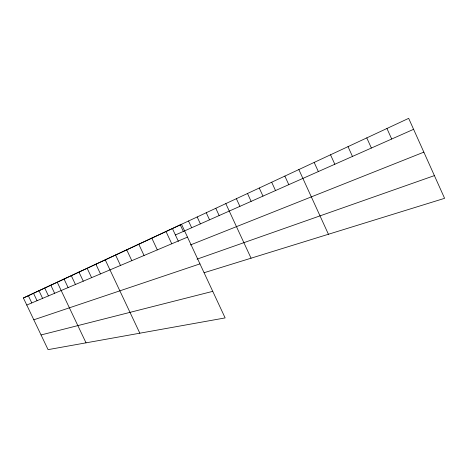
<?xml version="1.0" encoding="UTF-8"?>
<svg xmlns="http://www.w3.org/2000/svg" width="468" height="468" viewBox="0 0 468 468"><rect width="100%" height="100%" fill="white"/><g stroke="black" fill="none" stroke-linecap="round" stroke-linejoin="round"><path stroke-width="0.7" d="M23.4 297.987L181.52 224.301L225.131 317.918L48.064 349.643L23.4 297.987L408.675 118.357L444.6 198.321L204.118 272.715M175.395 234.965L413.595 129.314M26.775 305.054L187.498 237.13M190.417 244.963L423.856 152.147M197.034 259.161L434.398 175.611M33.813 319.796L199.959 263.882M41.049 334.953L212.753 291.348M28.326 295.694L31.783 302.936M50.807 285.217L54.639 293.278M44.729 288.048L48.461 295.893M38.973 290.733L42.606 298.362M33.515 293.278L37.054 300.708M78.963 272.095L83.269 281.18M71.276 275.675L75.453 284.48M64.052 279.045L68.106 287.586M57.236 282.222L86.03 342.839M105.242 259.845L139.827 333.198M95.893 264.204L100.474 273.909M87.153 268.275L91.593 277.664M138.768 244.22L144.056 255.493M126.729 249.836L131.818 260.664M115.584 255.025L120.492 265.45M166.017 231.52L171.75 243.787M151.825 238.136L157.318 249.883M188.522 220.99L191.669 227.752M180.268 224.839L183.345 231.444M172.388 228.513L178.39 241.383M215.783 208.283L219.153 215.561M206.248 212.724L209.541 219.82M197.174 216.959L200.392 223.879M247.496 193.495L251.129 201.375M236.363 198.689L239.903 206.353M225.804 203.609L251.059 258.19M271.686 182.222L275.517 190.558M259.254 188.019L262.981 196.121M298.841 169.562L328.425 234.257M284.86 176.079L288.797 184.667M330.525 154.791L334.831 164.25M314.168 162.419L318.339 171.563M348.022 146.636L352.462 156.429M386.942 128.489L391.693 139.025M366.783 137.89L371.376 148.04"/></g></svg>
